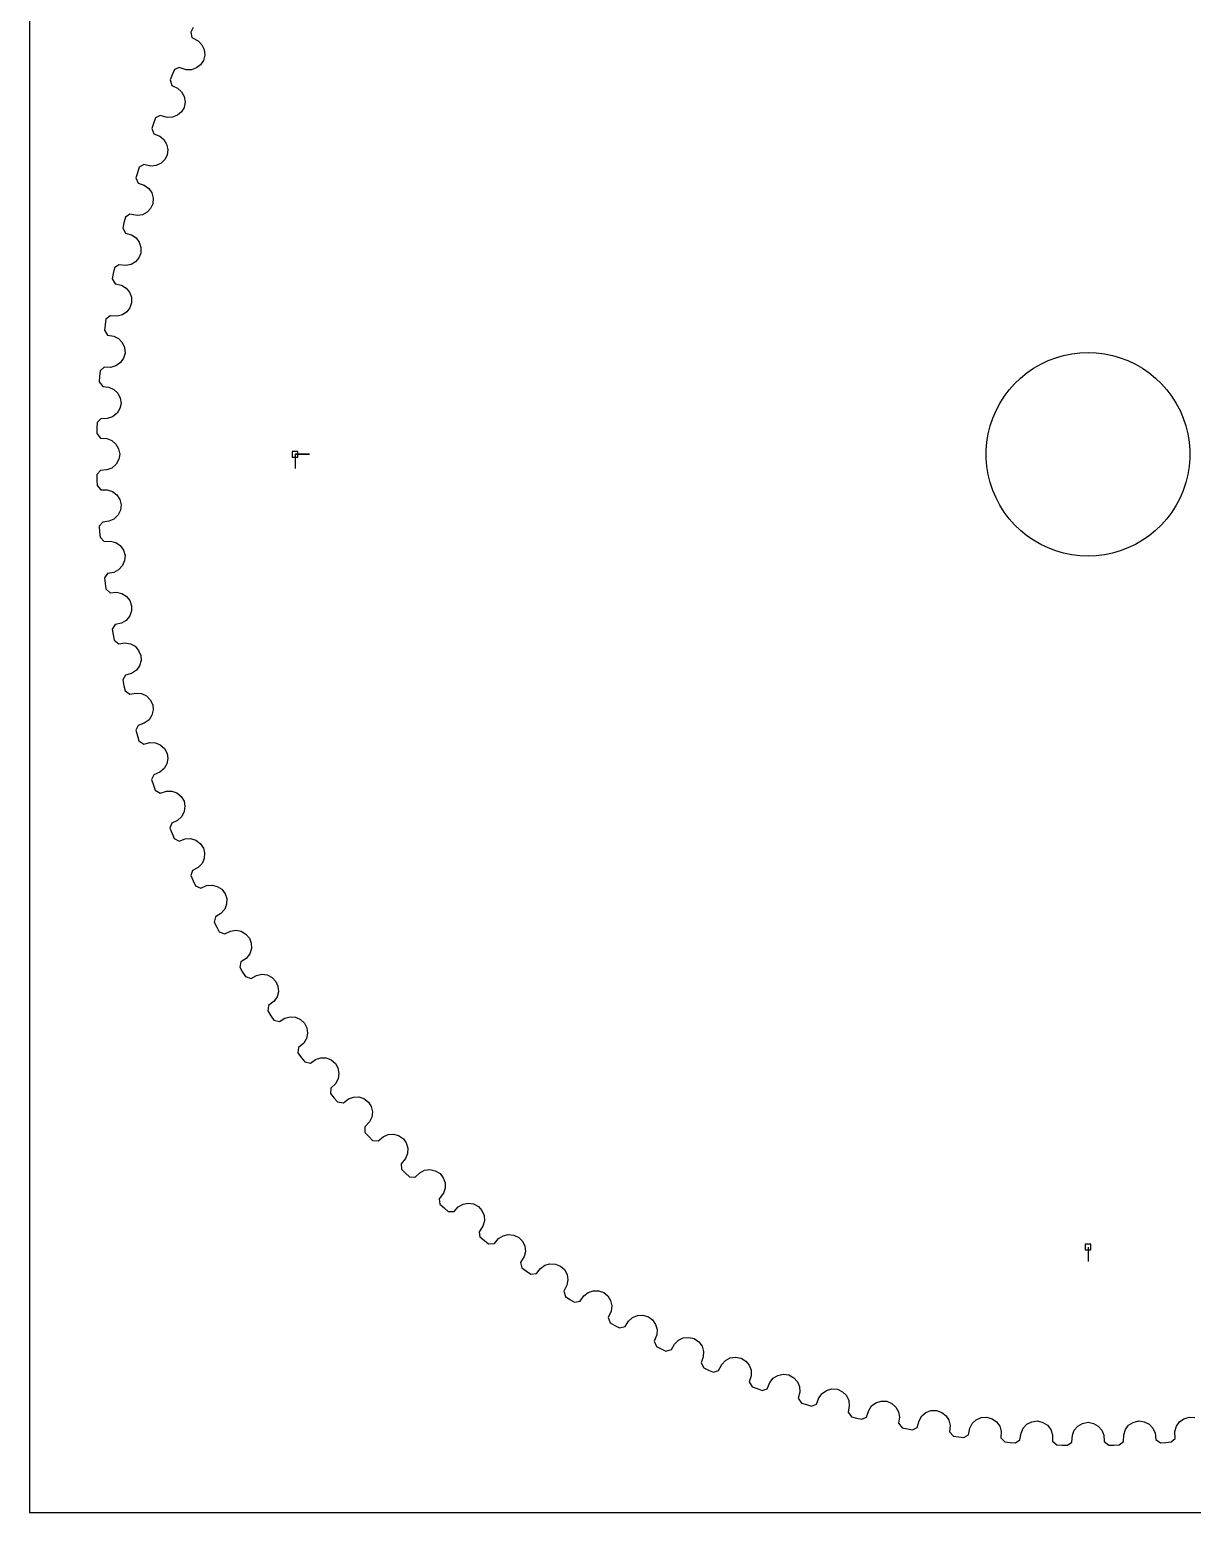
# Model space of a CAD drawing. Extents: x 0 to 216, y 0 to 279.
# Drawn here: x 0 to 115.5, y 0 to 147.3 of the extents above; entities that cross this region are included whole.
import ezdxf

# ---------------------------------------------------------------- set-up
doc = ezdxf.new("R2010")
doc.units = 0

msp = doc.modelspace()

# ---------------------------------------------------------------- linework, layer by layer
at = {"layer": 'annotation', "color": 1}
for p, q in [((26.360251, 105.131257), (27.789001, 105.131257)), ((26.360251, 105.131257), (27.789001, 105.131257)), ((27.789001, 105.131257), (26.360251, 105.131257)), ((26.360251, 105.131257), (26.360251, 103.702507)), ((105.131257, 26.360251), (105.131257, 24.931502))]:
    msp.add_line(p, q, dxfattribs=at)
at = {"layer": 'boundary', "color": 5}
for p, q in [((16.238119, 147.531074), (16.015767, 147.056905)), ((16.015767, 147.056905), (16.124703, 146.537589)), ((16.124703, 146.537589), (16.723488, 146.199569)), ((16.723488, 146.199569), (17.104999, 145.820126)), ((17.104999, 145.820126), (17.330463, 145.33849)), ((17.387116, 144.800823), (17.262299, 144.252885)), ((17.330463, 145.33849), (17.387116, 144.800823)), ((14.377158, 143.352418), (14.140887, 142.820736)), ((14.863657, 143.566638), (14.377158, 143.352418)), ((15.538396, 143.335067), (14.863657, 143.566638)), ((16.073619, 143.335455), (15.538396, 143.335067)), ((16.573808, 143.51651), (16.073619, 143.335455)), ((16.974211, 143.832948), (16.573808, 143.51651)), ((17.262299, 144.252885), (16.974211, 143.832948)), ((14.140887, 142.820736), (13.943643, 142.335567)), ((13.943643, 142.335567), (14.124488, 141.782127)), ((14.124488, 141.782127), (14.695256, 141.516406)), ((14.695256, 141.516406), (15.096068, 141.157414)), ((15.096068, 141.157414), (15.346428, 140.688326)), ((15.431203, 140.154292), (15.335224, 139.600541)), ((15.346428, 140.688326), (15.431203, 140.154292)), ((12.501217, 138.55036), (12.293083, 138.006946)), ((12.9758, 138.789789), (12.501217, 138.55036)), ((13.661725, 138.593767), (12.9758, 138.789789)), ((14.19624, 138.622187), (13.661725, 138.593767)), ((14.686201, 138.829187), (14.19624, 138.622187)), ((15.069527, 139.166142), (14.686201, 138.829187)), ((15.335224, 139.600541), (15.069527, 139.166142)), ((12.293083, 138.006946), (12.121467, 137.51213)), ((12.121467, 137.51213), (12.33106, 136.968964)), ((12.33106, 136.968964), (12.914896, 136.733438)), ((12.914896, 136.733438), (13.334069, 136.395919)), ((13.334069, 136.395919), (13.608616, 135.940632)), ((13.608616, 135.940632), (13.721188, 135.411683)), ((13.411703, 134.406042), (13.046555, 134.049452)), ((13.654265, 134.853783), (13.411703, 134.406042)), ((13.721188, 135.411683), (13.654265, 134.853783)), ((10.699691, 133.103203), (10.554224, 132.599981)), ((10.554224, 132.599981), (10.791933, 132.068543)), ((10.879152, 133.656631), (10.699691, 133.103203)), ((11.340495, 133.920598), (10.879152, 133.656631)), ((12.035755, 133.760749), (11.340495, 133.920598)), ((12.568043, 133.817069), (12.035755, 133.760749)), ((13.046555, 134.049452), (12.568043, 133.817069)), ((10.791933, 132.068543), (11.387391, 131.863934)), ((11.387391, 131.863934), (11.823587, 131.548825)), ((11.823587, 131.548825), (12.121576, 131.108481)), ((12.224083, 130.025471), (12.005303, 129.565683)), ((12.121576, 131.108481), (12.261744, 130.586172)), ((12.261744, 130.586172), (12.224083, 130.025471)), ((9.515446, 128.684758), (9.365179, 128.122679)), ((9.962399, 128.972548), (9.515446, 128.684758)), ((10.665008, 128.849291), (9.962399, 128.972548)), ((11.193648, 128.933366), (10.665008, 128.849291)), ((11.659293, 129.19053), (11.193648, 128.933366)), ((12.005303, 129.565683), (11.659293, 129.19053)), ((9.365179, 128.122679), (9.246273, 127.612611)), ((9.246273, 127.612611), (9.511476, 127.094347)), ((9.511476, 127.094347), (10.116787, 126.921178)), ((10.116787, 126.921178), (10.568855, 126.629311)), ((10.568855, 126.629311), (10.889469, 126.20505)), ((10.889469, 126.20505), (11.056822, 125.690833)), ((11.056822, 125.690833), (11.048525, 125.128991)), ((8.845044, 123.95903), (8.413741, 123.648357)), ((9.553151, 123.872776), (8.845044, 123.95903)), ((10.076686, 123.984442), (9.553151, 123.872776)), ((10.528241, 124.265635), (10.076686, 123.984442)), ((10.854134, 124.658362), (10.528241, 124.265635)), ((11.048525, 125.128991), (10.854134, 124.658362)), ((8.293164, 123.079175), (8.201133, 122.563504)), ((8.201133, 122.563504), (8.493, 122.059871)), ((8.413741, 123.648357), (8.293164, 123.079175)), ((8.493, 122.059871), (9.106619, 121.918555)), ((9.106619, 121.918555), (9.573312, 121.650758)), ((9.573312, 121.650758), (9.915703, 121.243928)), ((9.915703, 121.243928), (10.109732, 120.739257)), ((9.961383, 119.697511), (9.656438, 119.288214)), ((10.130903, 120.177623), (9.961383, 119.697511)), ((10.109732, 120.739257), (10.130903, 120.177623)), ((7.486563, 117.986387), (7.421609, 117.46667)), ((7.577228, 118.561204), (7.486563, 117.986387)), ((7.99165, 118.894048), (7.577228, 118.561204)), ((8.703257, 118.845006), (7.99165, 118.894048)), ((9.22027, 118.983862), (8.703257, 118.845006)), ((9.656438, 119.288214), (9.22027, 118.983862)), ((7.421609, 117.46667), (7.739516, 116.979015)), ((7.739516, 116.979015), (8.359572, 116.87007)), ((8.359572, 116.87007), (8.839751, 116.627072)), ((8.839751, 116.627072), (9.203004, 116.238712)), ((9.203004, 116.238712), (9.423073, 115.744829)), ((9.473603, 115.185094), (9.329431, 114.696761)), ((9.423073, 115.744829), (9.473603, 115.185094)), ((7.404489, 113.79128), (7.007992, 113.437176)), ((8.033665, 113.768941), (7.404489, 113.79128)), ((8.553589, 113.907062), (8.033665, 113.768941)), ((9.024698, 114.24891), (8.553589, 113.907062)), ((9.329431, 114.696761), (9.024698, 114.24891)), ((6.947546, 112.858477), (6.909879, 112.336084)), ((6.909879, 112.336084), (7.252899, 111.865693)), ((7.007992, 113.437176), (6.947546, 112.858477)), ((7.252899, 111.865693), (7.877825, 111.789327)), ((7.877825, 111.789327), (8.370049, 111.571771)), ((8.370049, 111.571771), (8.753111, 111.202968)), ((8.753111, 111.202968), (8.998705, 110.721268)), ((8.998705, 110.721268), (9.07849, 110.164987)), ((8.679242, 109.206588), (8.226653, 108.840555)), ((8.960074, 109.66977), (8.679242, 109.206588)), ((9.07849, 110.164987), (8.960074, 109.66977)), ((6.677777, 107.709349), (6.6675, 107.1857)), ((6.70782, 108.290413), (6.677777, 107.709349)), ((7.085122, 108.664781), (6.70782, 108.290413)), ((7.714717, 108.675406), (7.085122, 108.664781)), ((8.226653, 108.840555), (7.714717, 108.675406)), ((6.6675, 107.1857), (7.034599, 106.733913)), ((7.034599, 106.733913), (7.66274, 106.690345)), ((7.66274, 106.690345), (8.165543, 106.498852)), ((8.165543, 106.498852), (8.56739, 106.150611)), ((8.56739, 106.150611), (8.837989, 105.682416)), ((8.854432, 104.630345), (8.598182, 104.153099)), ((8.837989, 105.682416), (8.946721, 105.131074)), ((8.946721, 105.131074), (8.854432, 104.630345)), ((7.034598, 103.528602), (6.677372, 103.135001)), ((6.677372, 103.135001), (6.677777, 102.553165)), ((7.66274, 103.572169), (7.034598, 103.528602)), ((8.165337, 103.76388), (7.66274, 103.572169)), ((8.598182, 104.153099), (8.165337, 103.76388)), ((6.677777, 102.553165), (6.694897, 102.029693)), ((6.694897, 102.029693), (7.085122, 101.597734)), ((7.085122, 101.597734), (7.714717, 101.587109)), ((7.714717, 101.587109), (8.226864, 101.422188)), ((8.226864, 101.422188), (8.646455, 101.095458)), ((8.646455, 101.095458), (8.941017, 100.642063)), ((8.941017, 100.642063), (9.078605, 100.097164)), ((8.781622, 99.10229), (8.369837, 98.690951)), ((9.012533, 99.592288), (8.781622, 99.10229)), ((9.078605, 100.097164), (9.012533, 99.592288)), ((7.252899, 98.396822), (6.916736, 97.985058)), ((6.916736, 97.985058), (6.947546, 97.404038)), ((6.947546, 97.404038), (6.992056, 96.882173)), ((7.877825, 98.473187), (7.252899, 98.396822)), ((8.369837, 98.690951), (7.877825, 98.473187)), ((6.992056, 96.882173), (7.404489, 96.471235)), ((7.404489, 96.471235), (8.033665, 96.493574)), ((8.033665, 96.493574), (8.553795, 96.355692)), ((8.553795, 96.355692), (8.989888, 96.051364)), ((8.989888, 96.051364), (9.307794, 95.614008)), ((9.434161, 94.569438), (9.229214, 94.068011)), ((9.307794, 95.614008), (9.473706, 95.077058)), ((9.473706, 95.077058), (9.434161, 94.569438)), ((7.739515, 93.2835), (7.425375, 92.854749)), ((7.425375, 92.854749), (7.486564, 92.276128)), ((8.359572, 93.392445), (7.739515, 93.2835)), ((8.839545, 93.63565), (8.359572, 93.392445)), ((9.229214, 94.068011), (8.839545, 93.63565)), ((7.486564, 92.276128), (7.558361, 91.757242)), ((7.558361, 91.757242), (7.99165, 91.368466)), ((7.99165, 91.368466), (8.61875, 91.423664)), ((8.61875, 91.423664), (9.145419, 91.313266)), ((9.145419, 91.313266), (9.596863, 91.032191)), ((9.596863, 91.032191), (9.937292, 90.61208)), ((9.937292, 90.61208), (10.131006, 90.084477)), ((10.131006, 90.084477), (10.118088, 89.575463)), ((9.573106, 88.611861), (9.10662, 88.34396)), ((9.939678, 89.063998), (9.573106, 88.611861)), ((10.118088, 89.575463), (9.939678, 89.063998)), ((8.493, 88.202644), (8.201767, 87.758033)), ((8.201767, 87.758033), (8.293164, 87.18334)), ((8.293164, 87.18334), (8.39194, 86.669019)), ((9.10662, 88.34396), (8.493, 88.202644)), ((8.39194, 86.669019), (8.845044, 86.303485)), ((8.845044, 86.303485), (9.468516, 86.391469)), ((9.468516, 86.391469), (10.000169, 86.308672)), ((10.000169, 86.308672), (10.465621, 86.051563)), ((10.465621, 86.051563), (10.827627, 85.649817)), ((10.827627, 85.649817), (11.048628, 85.133214)), ((10.911014, 84.104106), (10.604283, 83.669841)), ((11.06238, 84.624244), (10.911014, 84.104106)), ((11.048628, 85.133214), (11.06238, 84.624244)), ((9.511476, 83.168168), (9.243853, 82.708886)), ((9.243853, 82.708886), (9.365179, 82.139836)), ((10.116787, 83.341337), (9.511476, 83.168168)), ((10.604283, 83.669841), (10.116787, 83.341337)), ((9.365179, 82.139836), (9.490832, 81.631429)), ((9.490832, 81.631429), (9.9624, 81.289966)), ((9.9624, 81.289966), (10.580373, 81.410531)), ((10.580373, 81.410531), (11.115654, 81.355644)), ((11.115654, 81.355644), (11.593968, 81.123333)), ((11.593968, 81.123333), (11.976424, 80.741095)), ((11.976424, 80.741095), (12.224192, 80.236733)), ((12.264632, 79.729142), (12.140607, 79.201806)), ((12.224192, 80.236733), (12.264632, 79.729142)), ((10.791934, 78.193972), (10.548713, 77.721279)), ((11.387391, 78.398581), (10.791934, 78.193972)), ((11.856964, 78.752111), (11.387391, 78.398581)), ((12.140607, 79.201806), (11.856964, 78.752111)), ((10.548713, 77.721279), (10.699691, 77.159312)), ((10.699691, 77.159312), (10.851801, 76.658168)), ((10.851801, 76.658168), (11.340495, 76.341917)), ((11.340495, 76.341917), (11.95131, 76.494648)), ((11.95131, 76.494648), (12.488765, 76.467879)), ((12.488765, 76.467879), (12.978603, 76.260884)), ((12.978603, 76.260884), (13.380553, 75.899188)), ((13.380553, 75.899188), (13.654368, 75.40842)), ((13.654368, 75.40842), (13.721299, 74.903711)), ((13.365393, 73.906657), (12.914896, 73.529077)), ((13.625111, 74.370606), (13.365393, 73.906657)), ((13.721299, 74.903711), (13.625111, 74.370606)), ((12.331059, 73.293551), (12.112905, 72.808774)), ((12.112905, 72.808774), (12.293083, 72.255569)), ((12.293083, 72.255569), (12.471131, 71.762933)), ((12.914896, 73.529077), (12.331059, 73.293551)), ((12.471131, 71.762933), (12.9758, 71.472726)), ((12.9758, 71.472726), (13.577798, 71.657205)), ((13.577798, 71.657205), (14.115876, 71.658658)), ((14.115876, 71.658658), (14.615882, 71.477501)), ((14.615882, 71.477501), (15.036199, 71.137384)), ((15.036199, 71.137384), (15.335327, 70.661662)), ((15.360391, 69.623707), (15.12535, 69.146751)), ((15.335327, 70.661662), (15.428577, 70.161061)), ((15.428577, 70.161061), (15.360391, 69.623707)), ((14.124488, 68.480388), (13.932029, 67.984821)), ((13.932029, 67.984821), (14.140887, 67.441779)), ((14.695256, 68.746109), (14.124488, 68.480388)), ((15.12535, 69.146751), (14.695256, 68.746109)), ((14.140887, 67.441779), (14.344454, 66.959208)), ((14.344454, 66.959208), (14.863657, 66.695876)), ((14.863657, 66.695876), (15.455172, 66.911485)), ((15.455172, 66.911485), (15.992422, 66.941156)), ((15.992422, 66.941156), (16.501244, 66.786454)), ((16.501244, 66.786454), (16.938784, 66.468752)), ((16.938784, 66.468752), (17.262402, 66.009318)), ((17.341703, 64.974153), (17.132002, 64.485541)), ((17.262402, 66.009318), (17.381718, 65.514334)), ((17.381718, 65.514334), (17.341703, 64.974153)), ((16.167356, 63.767658), (16.001098, 63.262769)), ((16.723488, 64.062946), (16.167356, 63.767658)), ((17.132002, 64.485541), (16.723488, 64.062946)), ((16.001098, 63.262769), (16.238119, 62.731441)), ((16.238119, 62.731441), (16.46669, 62.260176)), ((16.46669, 62.260176), (16.998858, 62.024238)), ((16.998858, 62.024238), (17.578335, 62.270659)), ((17.578335, 62.270659), (18.113307, 62.328347)), ((18.113307, 62.328347), (18.629494, 62.200414)), ((18.629494, 62.200414), (19.083015, 61.906058)), ((19.083015, 61.906058), (19.430293, 61.464264)), ((19.563692, 60.434634), (19.379768, 59.935707)), ((19.430293, 61.464264), (19.575362, 60.976181)), ((19.575362, 60.976181), (19.563692, 60.434634)), ((18.454045, 59.168335), (18.314429, 58.655455)), ((18.993994, 59.492265), (18.454045, 59.168335)), ((19.379768, 59.935707), (18.993994, 59.492265)), ((18.314429, 58.655455), (18.578964, 58.137206)), ((18.578964, 58.137206), (18.831889, 57.6786)), ((18.831889, 57.6786), (19.375712, 57.470879)), ((19.375712, 57.470879), (19.941502, 57.747183)), ((19.941502, 57.747183), (20.472732, 57.832782)), ((20.472732, 57.832782), (20.994835, 57.73214)), ((20.994835, 57.73214), (21.463193, 57.461953)), ((21.463193, 57.461953), (21.833083, 57.038835)), ((21.833083, 57.038835), (22.003476, 56.558995)), ((22.020209, 56.01759), (21.862675, 55.509786)), ((22.003476, 56.558995), (22.020209, 56.01759)), ((20.978339, 54.694977), (20.865772, 54.175499)), ((21.500546, 55.046814), (20.978339, 54.694977)), ((21.862675, 55.509786), (21.500546, 55.046814)), ((20.865772, 54.175499), (21.15701, 53.671832)), ((21.15701, 53.671832), (21.433623, 53.227025)), ((21.433623, 53.227025), (21.98758, 53.048051)), ((21.98758, 53.048051), (22.538115, 53.35361)), ((22.538115, 53.35361), (23.064156, 53.466909)), ((23.064156, 53.466909), (23.590825, 53.393766)), ((23.590825, 53.393766), (24.07267, 53.148378)), ((24.07267, 53.148378), (24.464252, 52.745283)), ((24.464252, 52.745283), (24.659501, 52.274977)), ((24.704498, 51.735212), (24.5738, 51.219836)), ((24.659501, 52.274977), (24.704498, 51.735212)), ((23.733391, 50.359922), (23.648056, 49.835249)), ((24.272667, 50.776304), (23.733391, 50.359922)), ((24.5738, 51.219836), (24.272667, 50.776304)), ((23.648056, 49.835249), (23.965281, 49.347465)), ((23.965281, 49.347465), (24.264833, 48.91781)), ((24.264833, 48.91781), (24.827396, 48.768092)), ((24.827396, 48.768092), (25.361114, 49.10198)), ((25.361114, 49.10198), (25.880523, 49.242669)), ((25.880523, 49.242669), (26.410312, 49.197123)), ((26.410312, 49.197123), (26.904395, 48.977363)), ((26.904395, 48.977363), (27.316415, 48.595228)), ((27.316415, 48.595228), (27.536029, 48.135894)), ((27.609269, 47.599178), (27.505681, 47.077723)), ((27.536029, 48.135894), (27.609269, 47.599178)), ((26.711414, 46.1749), (26.653768, 45.646534)), ((27.228189, 46.618983), (26.711414, 46.1749)), ((27.505681, 47.077723), (27.228189, 46.618983)), ((26.653768, 45.646534), (26.996013, 45.176033)), ((26.996013, 45.176033), (27.317657, 44.762565)), ((27.317657, 44.762565), (27.88728, 44.64252)), ((27.88728, 44.64252), (28.402747, 45.003902)), ((28.402747, 45.003902), (28.914156, 45.171576)), ((28.914156, 45.171576), (29.445603, 45.153832)), ((29.445603, 45.153832), (29.950478, 44.960221)), ((29.950478, 44.960221), (30.382005, 44.600183)), ((30.382005, 44.600183), (30.625321, 44.152971)), ((30.650396, 43.094653), (30.397241, 42.622049)), ((30.625321, 44.152971), (30.726536, 43.620802)), ((30.726536, 43.620802), (30.650396, 43.094653)), ((29.904417, 42.151526), (29.874441, 41.620803)), ((29.874441, 41.620803), (30.241001, 41.168852)), ((30.397241, 42.622049), (29.904417, 42.151526)), ((31.654789, 41.070699), (32.15666, 41.264825)), ((32.15666, 41.264825), (32.688307, 41.274993)), ((32.688307, 41.274993), (33.202629, 41.108052)), ((30.241001, 41.168852), (30.583706, 40.772916)), ((30.583706, 40.772916), (31.158835, 40.682751)), ((31.158835, 40.682751), (31.654789, 41.070699)), ((33.202629, 41.108052), (33.652311, 40.771154)), ((33.652311, 40.771154), (33.918778, 40.337228)), ((33.918778, 40.337228), (34.047687, 39.811113)), ((34.047687, 39.811113), (33.999191, 39.281624)), ((33.771158, 38.796406), (33.303586, 38.300816)), ((33.999191, 39.281624), (33.771158, 38.796406)), ((33.303586, 38.300816), (33.301458, 37.769226)), ((33.301458, 37.769226), (33.333048, 37.71936)), ((33.333048, 37.71936), (33.691117, 37.337122)), ((33.691117, 37.337122), (34.054158, 36.959552)), ((34.054158, 36.959552), (34.633223, 36.899685)), ((34.633223, 36.899685), (35.108121, 37.31305)), ((35.108121, 37.31305), (35.599091, 37.533221)), ((35.599091, 37.533221), (36.129498, 37.571095)), ((36.129498, 37.571095), (36.65191, 37.431332)), ((36.65191, 37.431332), (37.118609, 37.118403)), ((37.118609, 37.118403), (37.407421, 36.69906)), ((37.542975, 35.64914), (37.340639, 35.152634)), ((37.407421, 36.69906), (37.563723, 36.180394)), ((37.563723, 36.180394), (37.542975, 35.64914)), ((37.340639, 35.152634), (36.899684, 34.633223)), ((36.899684, 34.633223), (36.925381, 34.10228)), ((36.925381, 34.10228), (37.337121, 33.691117)), ((38.753399, 33.741229), (39.232234, 33.986818)), ((39.232234, 33.986818), (39.759939, 34.052396)), ((39.759939, 34.052396), (40.288892, 33.940127)), ((40.288892, 33.940127), (40.771359, 33.652105)), ((37.337121, 33.691117), (37.719359, 33.333048)), ((37.719359, 33.333048), (38.300816, 33.303586)), ((38.300816, 33.303586), (38.753399, 33.741229)), ((40.771359, 33.652105), (41.081682, 33.248403)), ((41.081682, 33.248403), (41.264908, 32.738664)), ((41.264908, 32.738664), (41.272032, 32.207041)), ((41.095947, 31.700651), (40.682751, 31.158835)), ((40.682751, 31.158835), (40.73625, 30.630008)), ((41.272032, 32.207041), (41.095947, 31.700651)), ((40.73625, 30.630008), (41.168852, 30.241001)), ((41.168852, 30.241001), (41.569349, 29.903382)), ((41.569349, 29.903382), (42.151526, 29.904418)), ((42.151526, 29.904418), (42.580666, 30.365097)), ((42.580666, 30.365097), (43.045912, 30.635381)), ((43.045912, 30.635381), (43.569469, 30.72855)), ((43.569469, 30.72855), (44.103605, 30.644095)), ((44.103605, 30.644095), (44.600499, 30.381696)), ((44.600499, 30.381696), (44.931578, 29.994827)), ((44.931578, 29.994827), (45.141194, 29.495361)), ((45.141194, 29.495361), (45.176057, 28.964794)), ((45.026734, 28.449918), (44.64252, 27.88728)), ((45.176057, 28.964794), (45.026734, 28.449918)), ((44.64252, 27.88728), (44.72356, 27.361872)), ((44.72356, 27.361872), (45.176032, 26.996013)), ((45.176032, 26.996013), (45.593655, 26.679972)), ((45.593655, 26.679972), (46.1749, 26.711413)), ((46.1749, 26.711413), (46.579344, 27.193979)), ((46.579344, 27.193979), (47.029856, 27.488232)), ((47.029856, 27.488232), (47.547805, 27.608597)), ((47.547805, 27.608597), (48.085575, 27.552248)), ((48.085575, 27.552248), (48.595543, 27.316203)), ((48.595543, 27.316203), (48.946356, 26.947198)), ((48.946356, 26.947198), (49.181865, 26.459354)), ((49.122312, 25.409396), (48.768092, 24.827396)), ((49.2445, 25.931422), (49.122312, 25.409396)), ((49.181865, 26.459354), (49.2445, 25.931422)), ((48.768092, 24.827396), (48.876545, 24.307007)), ((48.876545, 24.307007), (49.347465, 23.965281)), ((49.347465, 23.965281), (49.781063, 23.671446)), ((49.781063, 23.671446), (50.359922, 23.733391)), ((50.359922, 23.733391), (50.738526, 24.236395)), ((50.738526, 24.236395), (51.172959, 24.55389)), ((51.172959, 24.55389), (51.683956, 24.701228)), ((51.683956, 24.701228), (52.223906, 24.673111)), ((52.223906, 24.673111), (52.745598, 24.464046)), ((52.745598, 24.464046), (53.115216, 24.113871)), ((53.115216, 24.113871), (53.375906, 23.639043)), ((53.375906, 23.639043), (53.466086, 23.11503)), ((53.371369, 22.587385), (53.048051, 21.98758)), ((53.466086, 23.11503), (53.371369, 22.587385)), ((53.048051, 21.98758), (53.227025, 21.433623)), ((53.227025, 21.433623), (53.671832, 21.157011)), ((53.671832, 21.157011), (54.120163, 20.886303)), ((54.120163, 20.886303), (54.694976, 20.978339)), ((54.694976, 20.978339), (55.046814, 21.500546)), ((55.046814, 21.500546), (55.464019, 21.840351)), ((55.464019, 21.840351), (55.966511, 22.01425)), ((55.966511, 22.01425), (56.507293, 22.014353)), ((56.507293, 22.014353), (57.03915, 21.832878)), ((57.03915, 21.832878), (57.426627, 21.502611)), ((57.426627, 21.502611), (57.711847, 21.042061)), ((57.711847, 21.042061), (57.82926, 20.523486)), ((57.762364, 19.991607), (57.470879, 19.375712)), ((57.470879, 19.375712), (57.6786, 18.831825)), ((57.82926, 20.523486), (57.762364, 19.991607)), ((59.492264, 18.993995), (59.891207, 19.355067)), ((59.891207, 19.355067), (60.383946, 19.555007)), ((60.383946, 19.555007), (60.923896, 19.583536)), ((60.923896, 19.583536), (61.464573, 19.430087)), ((61.464573, 19.430087), (61.868771, 19.120531)), ((57.6786, 18.831825), (58.137205, 18.578964)), ((58.137205, 18.578964), (58.599126, 18.332026)), ((58.599126, 18.332026), (59.168335, 18.454045)), ((59.168335, 18.454045), (59.492264, 18.993995)), ((61.868771, 19.120531), (62.177668, 18.675574)), ((62.177668, 18.675574), (62.322167, 18.163823)), ((62.322167, 18.163823), (62.283144, 17.629194)), ((62.283144, 17.629194), (62.024238, 16.998858)), ((62.024238, 16.998858), (62.260176, 16.46669)), ((62.260176, 16.46669), (62.731441, 16.238119)), ((62.731441, 16.238119), (63.20561, 16.015767)), ((63.767658, 16.167356), (64.062946, 16.723488)), ((64.062946, 16.723488), (64.442389, 17.104999)), ((64.442389, 17.104999), (64.924024, 17.330464)), ((64.924024, 17.330464), (65.461692, 17.387116)), ((65.461692, 17.387116), (66.009629, 17.262299)), ((66.009629, 17.262299), (66.468652, 16.938573)), ((66.468652, 16.938573), (66.786144, 16.501032)), ((66.786144, 16.501032), (66.940844, 15.992319)), ((63.20561, 16.015767), (63.767658, 16.167356)), ((66.911485, 15.455172), (66.695876, 14.863657)), ((66.695876, 14.863657), (66.959311, 14.344454)), ((66.940844, 15.992319), (66.911485, 15.455172)), ((68.746109, 14.695256), (69.105101, 15.096067)), ((69.105101, 15.096067), (69.574189, 15.346428)), ((69.574189, 15.346428), (70.108222, 15.431203)), ((70.108222, 15.431203), (70.661974, 15.335225)), ((70.661974, 15.335225), (71.137281, 15.035994)), ((71.137281, 15.035994), (71.477186, 14.615671)), ((66.959311, 14.344454), (67.441779, 14.140887)), ((67.441779, 14.140887), (67.926948, 13.943643)), ((67.926948, 13.943643), (68.439915, 14.079618)), ((68.439915, 14.079618), (68.746109, 14.695256)), ((71.657204, 13.577798), (71.472725, 12.9758)), ((71.477186, 14.615671), (71.658343, 14.115774)), ((71.658343, 14.115774), (71.657204, 13.577798)), ((73.529077, 12.914896), (73.866596, 13.334069)), ((73.866596, 13.334069), (74.321882, 13.608616)), ((74.321882, 13.608616), (74.850832, 13.721188)), ((74.850832, 13.721188), (75.408732, 13.654265)), ((75.408732, 13.654265), (75.899085, 13.380347)), ((75.899085, 13.380347), (76.260572, 12.978398)), ((71.472725, 12.9758), (71.763036, 12.471131)), ((71.763036, 12.471131), (72.255569, 12.293083)), ((72.255569, 12.293083), (72.750385, 12.121467)), ((72.750385, 12.121467), (73.255497, 12.284166)), ((73.255497, 12.284166), (73.529077, 12.914896)), ((76.260572, 12.978398), (76.467567, 12.488663)), ((76.494648, 11.951311), (76.341917, 11.340495)), ((76.467567, 12.488663), (76.494648, 11.951311)), ((78.398581, 11.387391), (78.71369, 11.823587)), ((78.71369, 11.823587), (79.154034, 12.121576)), ((79.154034, 12.121576), (79.676343, 12.261744)), ((79.676343, 12.261744), (80.237043, 12.224083)), ((80.237043, 12.224083), (80.74099, 11.976206)), ((80.74099, 11.976206), (81.123022, 11.593762)), ((76.341917, 11.340495), (76.658168, 10.851801)), ((76.658168, 10.851801), (77.159312, 10.699691)), ((77.159312, 10.699691), (77.662534, 10.554224)), ((77.662534, 10.554224), (78.158416, 10.743098)), ((78.158416, 10.743098), (78.398581, 11.387391)), ((81.123022, 11.593762), (81.355436, 11.115551)), ((81.41053, 10.580373), (81.289966, 9.962399)), ((81.355436, 11.115551), (81.41053, 10.580373)), ((83.341337, 10.116787), (83.633204, 10.568855)), ((83.633204, 10.568855), (84.057465, 10.889469)), ((84.057465, 10.889469), (84.571682, 11.056822)), ((84.571682, 11.056822), (85.133524, 11.048525)), ((85.133524, 11.048525), (85.649817, 10.827415)), ((85.649817, 10.827415), (86.051252, 10.465409)), ((86.051252, 10.465409), (86.308465, 10.000067)), ((81.289966, 9.962399), (81.631429, 9.490832)), ((81.631429, 9.490832), (82.139836, 9.365179)), ((82.139836, 9.365179), (82.649904, 9.246273)), ((82.649904, 9.246273), (83.135227, 9.460855)), ((83.135227, 9.460855), (83.341337, 10.116787)), ((86.391469, 9.468516), (86.303485, 8.845044)), ((86.303485, 8.845044), (86.669018, 8.391941)), ((86.308465, 10.000067), (86.391469, 9.468516)), ((88.172399, 8.440755), (88.34396, 9.10662)), ((88.34396, 9.10662), (88.611756, 9.573312)), ((88.611756, 9.573312), (89.018587, 9.915703)), ((89.018587, 9.915703), (89.523258, 10.109732)), ((89.523258, 10.109732), (90.084892, 10.130903)), ((90.084892, 10.130903), (90.611977, 9.937086)), ((90.611977, 9.937086), (91.031879, 9.596555)), ((91.031879, 9.596555), (91.312956, 9.145316)), ((91.312956, 9.145316), (91.423664, 8.61875)), ((93.392445, 8.359572), (93.635443, 8.839751)), ((93.635443, 8.839751), (94.023803, 9.203004)), ((94.023803, 9.203004), (94.517686, 9.423073)), ((94.517686, 9.423073), (95.077421, 9.473603)), ((95.077421, 9.473603), (95.613935, 9.307588)), ((95.613935, 9.307588), (96.051104, 8.989579)), ((96.051104, 8.989579), (96.355453, 8.553589)), ((99.059547, 8.753111), (99.541247, 8.998705)), ((99.541247, 8.998705), (100.097528, 9.07849)), ((100.097528, 9.07849), (100.642001, 8.940811)), ((100.642001, 8.940811), (101.095209, 8.646146)), ((104.580099, 8.837989), (105.131441, 8.946721)), ((105.131441, 8.946721), (105.682366, 8.837783)), ((109.167056, 8.646455), (109.620452, 8.941017)), ((109.620452, 8.941017), (110.16535, 9.078605)), ((110.16535, 9.078605), (110.721226, 8.998499)), ((110.721226, 8.998499), (111.20275, 8.752802)), ((113.906823, 8.553795), (114.211151, 8.989887)), ((114.211151, 8.989887), (114.648506, 9.307794)), ((114.648506, 9.307794), (115.185457, 9.473706)), ((115.185457, 9.473706), (115.744726, 9.422861)), ((86.669018, 8.391941), (87.18334, 8.293164)), ((87.18334, 8.293164), (87.699011, 8.201133)), ((87.699011, 8.201133), (88.172399, 8.440755)), ((91.423664, 8.61875), (91.368467, 7.99165)), ((91.368467, 7.99165), (91.757242, 7.558361)), ((91.757242, 7.558361), (92.276128, 7.486564)), ((92.276128, 7.486564), (92.795845, 7.421609)), ((92.795845, 7.421609), (93.25603, 7.685727)), ((93.25603, 7.685727), (93.392445, 8.359572)), ((96.355453, 8.553589), (96.493574, 8.033666)), ((96.493574, 8.033666), (96.471234, 7.404489)), ((96.471234, 7.404489), (96.882194, 6.992056)), ((98.372218, 7.19776), (98.473187, 7.877825)), ((98.473187, 7.877825), (98.690744, 8.370049)), ((98.690744, 8.370049), (99.059547, 8.753111)), ((101.095209, 8.646146), (101.42196, 8.226653)), ((101.42196, 8.226653), (101.587109, 7.714717)), ((101.587109, 7.714717), (101.597734, 7.085123)), ((103.506919, 6.978228), (103.57217, 7.66274)), ((103.57217, 7.66274), (103.763663, 8.165543)), ((103.763663, 8.165543), (104.111904, 8.56739)), ((104.111904, 8.56739), (104.580099, 8.837989)), ((105.682366, 8.837783), (106.150377, 8.567184)), ((106.150377, 8.567184), (106.498634, 8.165338)), ((106.498634, 8.165338), (106.690345, 7.66274)), ((106.690345, 7.66274), (106.733913, 7.034599)), ((108.64608, 7.027727), (108.675406, 7.714717)), ((108.675406, 7.714717), (108.840327, 8.226865)), ((108.840327, 8.226865), (109.167056, 8.646455)), ((111.20275, 8.752802), (111.571564, 8.369837)), ((111.571564, 8.369837), (111.789327, 7.877825)), ((111.789327, 7.877825), (111.865693, 7.252899)), ((113.768941, 8.033665), (113.906823, 8.553795)), ((113.775607, 7.346138), (113.768941, 8.033665)), ((96.882194, 6.992056), (97.404038, 6.947546)), ((97.404038, 6.947546), (97.926431, 6.909879)), ((97.926431, 6.909879), (98.372218, 7.19776)), ((101.597734, 7.085123), (102.029704, 6.694897)), ((102.029704, 6.694897), (102.553165, 6.677777)), ((102.553165, 6.677777), (103.076815, 6.6675)), ((103.076815, 6.6675), (103.506919, 6.978228)), ((106.733913, 7.034599), (107.185721, 6.6675)), ((107.185721, 6.6675), (107.709349, 6.677777)), ((107.709349, 6.677777), (108.232822, 6.694897)), ((108.232822, 6.694897), (108.64608, 7.027727)), ((111.865693, 7.252899), (112.336105, 6.909879)), ((112.336105, 6.909879), (112.858477, 6.947546)), ((112.858477, 6.947546), (113.380341, 6.992056)), ((113.380341, 6.992056), (113.775607, 7.346138))]:
    msp.add_line(p, q, dxfattribs=at)
at = {"layer": 'frame', "color": 5}
for p, q in [((0, 279.4), (0, 0)), ((0, 0), (215.9, 0))]:
    msp.add_line(p, q, dxfattribs=at)
at = {"layer": 'hole', "color": 5}
for p, q in [((101.927762, 114.726905), (102.710274, 114.953561)), ((102.710274, 114.953561), (103.508494, 115.116521)), ((103.508494, 115.116521), (104.317236, 115.214716)), ((104.317236, 115.214716), (105.131257, 115.247525)), ((105.131257, 115.247525), (105.945279, 115.214717)), ((105.945279, 115.214717), (106.754021, 115.116521)), ((106.754021, 115.116521), (107.552241, 114.953561)), ((107.552241, 114.953561), (108.334752, 114.726905)), ((99.053985, 113.218637), (99.72446, 113.681422)), ((99.72446, 113.681422), (100.429994, 114.088771)), ((100.429994, 114.088771), (101.166023, 114.438015)), ((101.166023, 114.438015), (101.927762, 114.726905)), ((108.334752, 114.726905), (109.096491, 114.438015)), ((109.096491, 114.438015), (109.83252, 114.088771)), ((109.83252, 114.088771), (110.538054, 113.681422)), ((110.538054, 113.681422), (111.208529, 113.218637)), ((97.295145, 111.529241), (97.835385, 112.139039)), ((97.835385, 112.139039), (98.422928, 112.703392)), ((98.422928, 112.703392), (99.053985, 113.218637)), ((111.208529, 113.218637), (111.839587, 112.703392)), ((111.839587, 112.703392), (112.42713, 112.139039)), ((112.42713, 112.139039), (112.96737, 111.529241)), ((96.37031, 110.189391), (96.805736, 110.877951)), ((96.805736, 110.877951), (97.295145, 111.529241)), ((112.96737, 111.529241), (113.456779, 110.877951)), ((113.456779, 110.877951), (113.892204, 110.189391)), ((95.672382, 108.718538), (95.991714, 109.468023)), ((95.991714, 109.468023), (96.37031, 110.189391)), ((113.892204, 110.189391), (114.270801, 109.468024)), ((114.270801, 109.468024), (114.590133, 108.718538)), ((95.219432, 107.15477), (95.414401, 107.945779)), ((95.414401, 107.945779), (95.672382, 108.718538)), ((114.590133, 108.718538), (114.848114, 107.945779)), ((114.848114, 107.945779), (115.043083, 107.15477)), ((95.023197, 105.538597), (95.088751, 106.350636)), ((95.088751, 106.350636), (95.219432, 107.15477)), ((115.043083, 107.15477), (115.173764, 106.350636)), ((115.173764, 106.350636), (115.239317, 105.538598)), ((26.646001, 105.417007), (26.074501, 105.417007)), ((26.074501, 105.417007), (26.074501, 104.845507)), ((26.074501, 104.845507), (26.646001, 104.845507)), ((26.646001, 104.845507), (26.646001, 105.417007)), ((95.023197, 104.723918), (95.023197, 105.538597)), ((95.088751, 103.911879), (95.023197, 104.723918)), ((115.239317, 104.723917), (115.173764, 103.911879)), ((115.239317, 105.538598), (115.239317, 104.723917)), ((95.219432, 103.107744), (95.088751, 103.911879)), ((115.173764, 103.911879), (115.043083, 103.107744)), ((95.414401, 102.316736), (95.219432, 103.107744)), ((95.672382, 101.543977), (95.414401, 102.316736)), ((114.848114, 102.316735), (114.590133, 101.543977)), ((115.043083, 103.107744), (114.848114, 102.316735)), ((95.991714, 100.794491), (95.672382, 101.543977)), ((96.37031, 100.073124), (95.991714, 100.794491)), ((114.2708, 100.794492), (113.892204, 100.073124)), ((114.590133, 101.543977), (114.2708, 100.794492)), ((96.805736, 99.384564), (96.37031, 100.073124)), ((97.295145, 98.733274), (96.805736, 99.384564)), ((97.835385, 98.123476), (97.295145, 98.733274)), ((112.96737, 98.733274), (112.42713, 98.123476)), ((113.456779, 99.384564), (112.96737, 98.733274)), ((113.892204, 100.073124), (113.456779, 99.384564)), ((98.422928, 97.559123), (97.835385, 98.123476)), ((99.053985, 97.043878), (98.422928, 97.559123)), ((111.839587, 97.559123), (111.20853, 97.043878)), ((112.42713, 98.123476), (111.839587, 97.559123)), ((99.724461, 96.581093), (99.053985, 97.043878)), ((100.429994, 96.173744), (99.724461, 96.581093)), ((101.166023, 95.8245), (100.429994, 96.173744)), ((101.927762, 95.53561), (101.166023, 95.8245)), ((109.096492, 95.8245), (108.334752, 95.53561)), ((109.83252, 96.173744), (109.096492, 95.8245)), ((110.538054, 96.581093), (109.83252, 96.173744)), ((111.20853, 97.043878), (110.538054, 96.581093)), ((102.710274, 95.308954), (101.927762, 95.53561)), ((103.508494, 95.145994), (102.710274, 95.308954)), ((104.317236, 95.047798), (103.508494, 95.145994)), ((105.131257, 95.01499), (104.317236, 95.047798)), ((105.945279, 95.047799), (105.131257, 95.01499)), ((106.754021, 95.145994), (105.945279, 95.047799)), ((107.552241, 95.308954), (106.754021, 95.145994)), ((108.334752, 95.53561), (107.552241, 95.308954)), ((105.417007, 26.646001), (104.845507, 26.646001)), ((104.845507, 26.646001), (104.845507, 26.074501)), ((105.417007, 26.074501), (105.417007, 26.646001)), ((104.845507, 26.074501), (105.417007, 26.074501))]:
    msp.add_line(p, q, dxfattribs=at)

doc.saveas('drawing.dxf')
